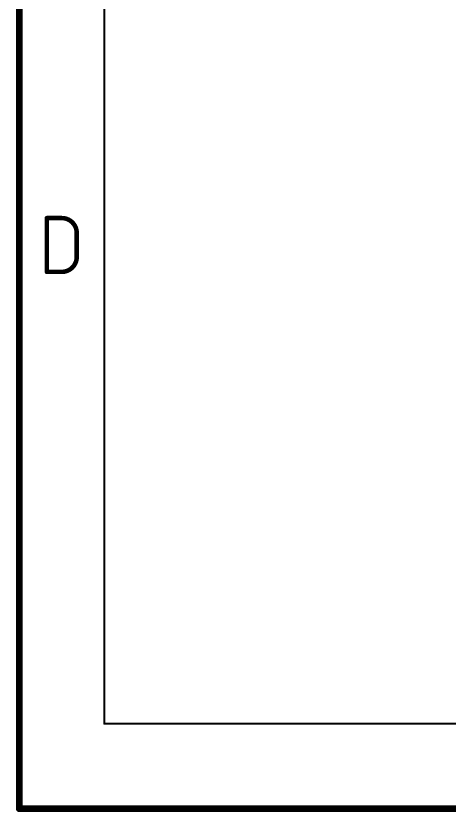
# Model space of a CAD drawing. Extents: x 0 to 261, y -15 to 164.
# Drawn here: x -0.15 to 19.25, y -15.39 to 20.26 of the extents above; entities that cross this region are included whole.
import ezdxf

# ---------------------------------------------------------------- set-up
doc = ezdxf.new("R2010")
doc.units = 0
doc.layers.add('94', color=12, linetype='CONTINUOUS')

msp = doc.modelspace()

# ---------------------------------------------------------------- linework, layer by layer
at = {"layer": '94'}
for points, const_width in [([(0, 163.83), (0, -15.24)], 0.3), ([(3.81, 160.02), (3.81, -11.43)], 0.1), ([(1.2364, 8.7979), (1.2364, 11.2047)], 0.2032), ([(1.2364, 11.2047), (1.905, 11.2047)], 0.2032), ([(2.5736, 10.5361), (2.5736, 9.4664)], 0.2032), ([(1.905, 8.7979), (1.2364, 8.7979)], 0.2032), ([(3.81, -11.43), (256.54, -11.43)], 0.1), ([(0, -15.24), (260.35, -15.24)], 0.3)]:
    msp.add_lwpolyline(points, dxfattribs=dict(at, const_width=const_width))
for points, const_width in [([(1.2872, 11.2047, 1), (1.1856, 11.2047)], 0.1016), ([(1.2364, 11.2555, 1), (1.2364, 11.1539)], 0.1016), ([(2.5736, 10.5361, 0.4142), (1.905, 11.2047)], 0.2032), ([(1.905, 11.2555, 1), (1.905, 11.1539)], 0.1016), ([(1.905, 11.1539, 1), (1.905, 11.2555)], 0.1016), ([(2.6244, 10.5361, 1), (2.5228, 10.5361)], 0.1016), ([(2.5228, 10.5361, 1), (2.6244, 10.5361)], 0.1016), ([(1.905, 8.7979, 0.4142), (2.5736, 9.4664)], 0.2032), ([(2.6244, 9.4664, 1), (2.5228, 9.4664)], 0.1016), ([(2.5228, 9.4664, 1), (2.6244, 9.4664)], 0.1016), ([(1.2364, 8.8487, 1), (1.2364, 8.747)], 0.1016), ([(1.1856, 8.7979, 1), (1.2872, 8.7979)], 0.1016), ([(1.905, 8.8486, 1), (1.905, 8.7471)], 0.1016), ([(1.905, 8.747, 1), (1.905, 8.8487)], 0.1016), ([(3.81, -11.405, 1), (3.81, -11.455)], 0.05), ([(3.785, -11.43, 1), (3.835, -11.43)], 0.05), ([(0, -15.165, 1), (0, -15.315)], 0.15), ([(-0.075, -15.24, 1), (0.075, -15.24)], 0.15)]:
    msp.add_lwpolyline(points, format="xyb", dxfattribs=dict(at, const_width=const_width))

doc.saveas('drawing.dxf')
